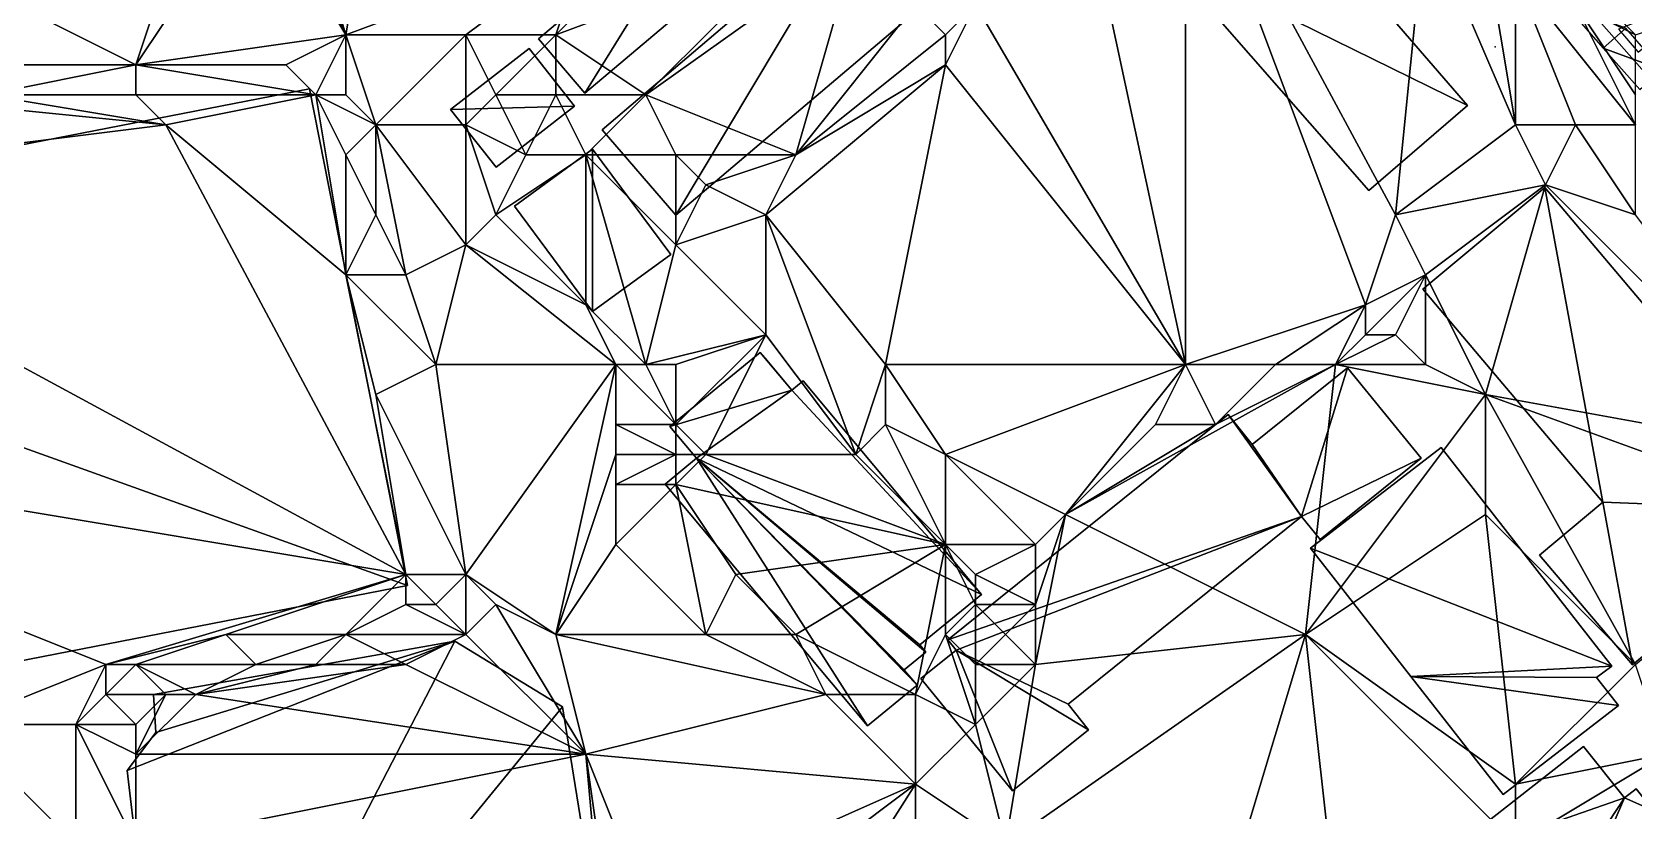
# Model space of a CAD drawing. Header units: metres. Extents: x -1103 to 901, y -902 to 905.
# Drawn here: x 133.1 to 239.9, y 414.2 to 466.2 of the extents above; entities that cross this region are included whole.
import ezdxf

# ---------------------------------------------------------------- set-up
doc = ezdxf.new("R2010")
doc.units = ezdxf.units.M
for name, color, linetype in [('OSM_BUILDING_FOOTPRINTS', 7, 'CONTINUOUS'), ('OSM_BUILDING_ROOFS', 1, 'CONTINUOUS'), ('OSM_BUILDING_WALLS', 8, 'CONTINUOUS'), ('OSM_ROAD_SURFACE', 9, 'CONTINUOUS'), ('OSM_TERRAIN', 3, 'CONTINUOUS'), ('OSM_TREES', 3, 'CONTINUOUS'), ('OSM_WATER_SURFACE', 5, 'CONTINUOUS'), ('OSM_WATERWAYS', 5, 'CONTINUOUS')]:
    doc.layers.add(name, color=color, linetype=linetype)

msp = doc.modelspace()

# ---------------------------------------------------------------- linework, layer by layer
at = {"layer": 'OSM_BUILDING_FOOTPRINTS'}
for points in [[(215.2, 477.04, 14.93), (228.8, 461.29, 14.93), (222.23, 455.61, 14.93), (208.52, 471.28, 14.93), (215.2, 477.04, 14.93)], [(181.13, 471.57, 11.58), (169.94, 462.12, 11.58), (166.85, 465.75, 11.58), (178.03, 475.19, 11.58), (181.13, 471.57, 11.58)], [(171.1, 459.67, 10.44), (188.04, 474.1, 10.44), (192.96, 468.39, 10.44), (176.01, 453.97, 10.44), (171.1, 459.67, 10.44)], [(166.23, 465.09, 9.91), (169.26, 461.24, 9.91), (164.02, 457.17, 9.91), (160.99, 461.02, 9.91), (166.23, 465.09, 9.91)], [(151.58, 462.4, 5.82), (158.11, 429.27, 5.82), (124.22, 422.66, 5.82), (125.49, 416.23, 5.82), (103.76, 412, 5.82), (95.96, 451.57, 5.82), (151.58, 462.4, 5.82)], [(165.24, 454.57, 9.56), (170.46, 458.38, 9.56), (175.67, 451.36, 9.56), (170.46, 447.55, 9.56), (165.24, 454.57, 9.56)], [(233.61, 431.29, 12.95), (237.83, 434.82, 12.95), (225.83, 449.04, 12.95), (233.95, 455.81, 12.95), (252.16, 434.26, 12.95), (239.8, 423.96, 12.95), (233.61, 431.29, 12.95)], [(175.3, 436.03, 11.25), (177.39, 437.75, 11.25), (175.61, 439.87, 11.25), (181.64, 444.81, 11.25), (181.94, 444.46, 11.25), (183.74, 442.3, 11.25), (184.49, 442.91, 11.25), (196.39, 428.67, 11.25), (192.28, 425.3, 11.25), (192.68, 424.82, 11.25), (191.24, 423.64, 11.25), (191.26, 423.6, 11.25), (192.09, 422.62, 11.25), (188.78, 419.9, 11.25), (175.3, 436.03, 11.25)], [(192.35, 423.07, 11.72), (194.7, 424.96, 11.72), (194.15, 425.65, 11.72), (212.83, 440.67, 11.72), (214.44, 438.68, 11.72), (220.8, 443.79, 11.72), (225.71, 437.76, 11.72), (218.97, 432.34, 11.72), (217.74, 433.86, 11.72), (202.16, 421.34, 11.72), (203.53, 419.64, 11.72), (198.46, 415.57, 11.72), (192.35, 423.07, 11.72)], [(227.04, 438.47, 12.82), (238.42, 423.89, 12.82), (237.41, 423.12, 12.82), (238.87, 421.25, 12.82), (231.17, 415.32, 12.82), (225.01, 423.2, 12.82), (218.34, 431.76, 12.82), (227.04, 438.47, 12.82)], [(173.63, 396.03, 8.99), (142.65, 389.57, 8.99), (139.42, 416.92, 8.99), (141.34, 419.46, 8.99), (141.17, 421.99, 8.99), (161.28, 425.54, 8.99), (168.44, 421.17, 8.99), (170.68, 407.36, 8.99), (173.63, 396.03, 8.99)], [(224.68, 409.23, 12.23), (226.46, 410.62, 12.23), (236.53, 418.52, 12.23), (239.26, 415.09, 12.23), (240.04, 415.7, 12.23), (241.22, 414.23, 12.23), (242.76, 415.44, 12.23), (249.69, 406.72, 12.23), (248.66, 405.9, 12.23), (252.05, 401.62, 12.23), (242.75, 394.33, 12.23), (241.06, 396.45, 12.23), (240.66, 396.96, 12.23), (236.86, 393.98, 12.23), (236.01, 395.06, 12.23), (232.53, 399.44, 12.23), (227.07, 395.15, 12.23), (231.51, 389.56, 12.23), (226.61, 385.71, 12.23), (213.35, 402.41, 12.23), (218.07, 406.12, 12.23), (224.98, 397.44, 12.23), (230.56, 401.83, 12.23), (224.68, 409.23, 12.23)]]:
    msp.add_polyline3d(points, close=True, dxfattribs=at)
at = {"layer": 'OSM_BUILDING_ROOFS'}
for points in [[(228.8, 461.29, 26.93), (215.2, 477.04, 26.93), (208.52, 471.28, 26.93)], [(169.94, 462.12, 23.18), (178.03, 475.19, 23.18), (166.85, 465.75, 23.18)], [(169.94, 462.12, 23.18), (181.13, 471.57, 23.18), (178.03, 475.19, 23.18)], [(188.04, 474.1, 22.44), (171.1, 459.67, 22.44), (176.01, 453.97, 22.44)], [(188.04, 474.1, 22.44), (176.01, 453.97, 22.44), (192.96, 468.39, 22.44)], [(228.8, 461.29, 26.93), (208.52, 471.28, 26.93), (222.23, 455.61, 26.93)], [(169.26, 461.24, 19.91), (166.23, 465.09, 19.91), (160.99, 461.02, 19.91)], [(158.11, 429.27, 15.82), (151.58, 462.4, 15.82), (95.96, 451.57, 15.82)], [(169.26, 461.24, 19.91), (160.99, 461.02, 19.91), (164.02, 457.17, 19.91)], [(170.46, 458.38, 21.56), (165.24, 454.57, 21.56), (170.46, 447.55, 21.56)], [(170.46, 458.38, 21.56), (170.46, 447.55, 21.56), (175.67, 451.36, 21.56)], [(237.83, 434.82, 24.95), (233.95, 455.81, 24.95), (225.83, 449.04, 24.95)], [(237.83, 434.82, 24.95), (252.16, 434.26, 24.95), (233.95, 455.81, 24.95)], [(95.96, 451.57, 15.82), (124.22, 422.66, 15.82), (158.11, 429.27, 15.82)], [(183.74, 442.3, 23.25), (181.64, 444.81, 23.25), (175.61, 439.87, 23.25)], [(183.74, 442.3, 23.25), (181.94, 444.46, 23.25), (181.64, 444.81, 23.25)], [(217.74, 433.86, 23.72), (220.8, 443.79, 23.72), (214.44, 438.68, 23.72)], [(217.74, 433.86, 23.72), (225.71, 437.76, 23.72), (220.8, 443.79, 23.72)], [(183.74, 442.3, 23.25), (175.61, 439.87, 23.25), (177.39, 437.75, 23.25)], [(183.74, 442.3, 23.25), (177.39, 437.75, 23.25), (196.39, 428.67, 23.25)], [(196.39, 428.67, 23.25), (184.49, 442.91, 23.25), (183.74, 442.3, 23.25)], [(217.74, 433.86, 23.72), (212.83, 440.67, 23.72), (194.15, 425.65, 23.72)], [(217.74, 433.86, 23.72), (214.44, 438.68, 23.72), (212.83, 440.67, 23.72)], [(238.42, 423.89, 22.82), (227.04, 438.47, 22.82), (218.34, 431.76, 22.82)], [(177.39, 437.75, 23.25), (175.3, 436.03, 23.25), (188.78, 419.9, 23.25)], [(177.39, 437.75, 23.25), (188.78, 419.9, 23.25), (192.09, 422.62, 23.25)], [(177.39, 437.75, 23.25), (192.09, 422.62, 23.25), (191.26, 423.6, 23.25)], [(177.39, 437.75, 23.25), (191.26, 423.6, 23.25), (191.24, 423.64, 23.25)], [(177.39, 437.75, 23.25), (191.24, 423.64, 23.25), (192.68, 424.82, 23.25)], [(177.39, 437.75, 23.25), (192.68, 424.82, 23.25), (192.28, 425.3, 23.25)], [(177.39, 437.75, 23.25), (192.28, 425.3, 23.25), (196.39, 428.67, 23.25)], [(217.74, 433.86, 23.72), (218.97, 432.34, 23.72), (225.71, 437.76, 23.72)], [(237.83, 434.82, 24.95), (233.61, 431.29, 24.95), (239.8, 423.96, 24.95)], [(237.83, 434.82, 24.95), (239.8, 423.96, 24.95), (252.16, 434.26, 24.95)], [(217.74, 433.86, 23.72), (194.15, 425.65, 23.72), (194.7, 424.96, 23.72)], [(194.7, 424.96, 23.72), (202.16, 421.34, 23.72), (217.74, 433.86, 23.72)], [(238.42, 423.89, 22.82), (218.34, 431.76, 22.82), (225.01, 423.2, 22.82)], [(161.28, 425.54, 18.99), (141.34, 419.46, 18.99), (139.42, 416.92, 18.99)], [(161.28, 425.54, 18.99), (139.42, 416.92, 18.99), (142.65, 389.57, 18.99)], [(161.28, 425.54, 18.99), (141.17, 421.99, 18.99), (141.34, 419.46, 18.99)], [(142.65, 389.57, 18.99), (168.44, 421.17, 18.99), (161.28, 425.54, 18.99)], [(194.7, 424.96, 23.72), (192.35, 423.07, 23.72), (198.46, 415.57, 23.72)], [(194.7, 424.96, 23.72), (198.46, 415.57, 23.72), (203.53, 419.64, 23.72)], [(194.7, 424.96, 23.72), (203.53, 419.64, 23.72), (202.16, 421.34, 23.72)], [(225.01, 423.2, 22.82), (237.41, 423.12, 22.82), (238.42, 423.89, 22.82)], [(225.01, 423.2, 22.82), (231.17, 415.32, 22.82), (238.87, 421.25, 22.82)], [(225.01, 423.2, 22.82), (238.87, 421.25, 22.82), (237.41, 423.12, 22.82)], [(142.65, 389.57, 18.99), (170.68, 407.36, 18.99), (168.44, 421.17, 18.99)], [(239.26, 415.09, 22.23), (236.53, 418.52, 22.23), (226.46, 410.62, 22.23)], [(241.22, 414.23, 22.23), (240.04, 415.7, 22.23), (239.26, 415.09, 22.23)], [(239.26, 415.09, 22.23), (226.46, 410.62, 22.23), (230.56, 401.83, 22.23)], [(232.53, 399.44, 22.23), (239.26, 415.09, 22.23), (230.56, 401.83, 22.23)], [(232.53, 399.44, 22.23), (241.22, 414.23, 22.23), (239.26, 415.09, 22.23)], [(232.53, 399.44, 22.23), (248.66, 405.9, 22.23), (241.22, 414.23, 22.23)]]:
    msp.add_3dface(points, dxfattribs=at)
at = {"layer": 'OSM_BUILDING_WALLS'}
for points in [[(228.8, 461.29, 14.93), (215.2, 477.04, 14.93), (215.2, 477.04, 26.93)], [(228.8, 461.29, 14.93), (215.2, 477.04, 26.93), (228.8, 461.29, 26.93)], [(178.03, 475.19, 11.58), (166.85, 465.75, 11.58), (166.85, 465.75, 23.18)], [(178.03, 475.19, 11.58), (166.85, 465.75, 23.18), (178.03, 475.19, 23.18)], [(188.04, 474.1, 10.44), (171.1, 459.67, 10.44), (171.1, 459.67, 22.44)], [(188.04, 474.1, 10.44), (171.1, 459.67, 22.44), (188.04, 474.1, 22.44)], [(169.94, 462.12, 11.58), (181.13, 471.57, 11.58), (181.13, 471.57, 23.18)], [(169.94, 462.12, 11.58), (181.13, 471.57, 23.18), (169.94, 462.12, 23.18)], [(208.52, 471.28, 14.93), (222.23, 455.61, 14.93), (222.23, 455.61, 26.93)], [(208.52, 471.28, 14.93), (222.23, 455.61, 26.93), (208.52, 471.28, 26.93)], [(176.01, 453.97, 10.44), (192.96, 468.39, 10.44), (192.96, 468.39, 22.44)], [(176.01, 453.97, 10.44), (192.96, 468.39, 22.44), (176.01, 453.97, 22.44)], [(166.23, 465.09, 9.91), (160.99, 461.02, 9.91), (160.99, 461.02, 19.91)], [(166.23, 465.09, 9.91), (160.99, 461.02, 19.91), (166.23, 465.09, 19.91)], [(169.26, 461.24, 9.91), (166.23, 465.09, 9.91), (166.23, 465.09, 19.91)], [(169.26, 461.24, 9.91), (166.23, 465.09, 19.91), (169.26, 461.24, 19.91)], [(166.85, 465.75, 11.58), (169.94, 462.12, 11.58), (169.94, 462.12, 23.18)], [(166.85, 465.75, 11.58), (169.94, 462.12, 23.18), (166.85, 465.75, 23.18)], [(151.58, 462.4, 5.82), (95.96, 451.57, 5.82), (95.96, 451.57, 15.82)], [(151.58, 462.4, 5.82), (95.96, 451.57, 15.82), (151.58, 462.4, 15.82)], [(158.11, 429.27, 5.82), (151.58, 462.4, 5.82), (151.58, 462.4, 15.82)], [(158.11, 429.27, 5.82), (151.58, 462.4, 15.82), (158.11, 429.27, 15.82)], [(160.99, 461.02, 9.91), (164.02, 457.17, 9.91), (164.02, 457.17, 19.91)], [(160.99, 461.02, 9.91), (164.02, 457.17, 19.91), (160.99, 461.02, 19.91)], [(164.02, 457.17, 9.91), (169.26, 461.24, 9.91), (169.26, 461.24, 19.91)], [(164.02, 457.17, 9.91), (169.26, 461.24, 19.91), (164.02, 457.17, 19.91)], [(222.23, 455.61, 14.93), (228.8, 461.29, 14.93), (228.8, 461.29, 26.93)], [(222.23, 455.61, 14.93), (228.8, 461.29, 26.93), (222.23, 455.61, 26.93)], [(171.1, 459.67, 10.44), (176.01, 453.97, 10.44), (176.01, 453.97, 22.44)], [(171.1, 459.67, 10.44), (176.01, 453.97, 22.44), (171.1, 459.67, 22.44)], [(170.46, 458.38, 9.56), (165.24, 454.57, 9.56), (165.24, 454.57, 21.56)], [(170.46, 458.38, 9.56), (165.24, 454.57, 21.56), (170.46, 458.38, 21.56)], [(175.67, 451.36, 9.56), (170.46, 458.38, 9.56), (170.46, 458.38, 21.56)], [(175.67, 451.36, 9.56), (170.46, 458.38, 21.56), (175.67, 451.36, 21.56)], [(233.95, 455.81, 12.95), (225.83, 449.04, 12.95), (225.83, 449.04, 24.95)], [(233.95, 455.81, 12.95), (225.83, 449.04, 24.95), (233.95, 455.81, 24.95)], [(252.16, 434.26, 12.95), (233.95, 455.81, 12.95), (233.95, 455.81, 24.95)], [(252.16, 434.26, 12.95), (233.95, 455.81, 24.95), (252.16, 434.26, 24.95)], [(165.24, 454.57, 9.56), (170.46, 447.55, 9.56), (170.46, 447.55, 21.56)], [(165.24, 454.57, 9.56), (170.46, 447.55, 21.56), (165.24, 454.57, 21.56)], [(170.46, 447.55, 9.56), (175.67, 451.36, 9.56), (175.67, 451.36, 21.56)], [(170.46, 447.55, 9.56), (175.67, 451.36, 21.56), (170.46, 447.55, 21.56)], [(225.83, 449.04, 12.95), (237.83, 434.82, 12.95), (237.83, 434.82, 24.95)], [(225.83, 449.04, 12.95), (237.83, 434.82, 24.95), (225.83, 449.04, 24.95)], [(181.64, 444.81, 11.25), (175.61, 439.87, 11.25), (175.61, 439.87, 23.25)], [(181.64, 444.81, 11.25), (175.61, 439.87, 23.25), (181.64, 444.81, 23.25)], [(181.94, 444.46, 11.25), (181.64, 444.81, 11.25), (181.64, 444.81, 23.25)], [(181.94, 444.46, 11.25), (181.64, 444.81, 23.25), (181.94, 444.46, 23.25)], [(183.74, 442.3, 11.25), (181.94, 444.46, 11.25), (181.94, 444.46, 23.25)], [(183.74, 442.3, 11.25), (181.94, 444.46, 23.25), (183.74, 442.3, 23.25)], [(220.8, 443.79, 11.72), (214.44, 438.68, 11.72), (214.44, 438.68, 23.72)], [(220.8, 443.79, 11.72), (214.44, 438.68, 23.72), (220.8, 443.79, 23.72)], [(225.71, 437.76, 11.72), (220.8, 443.79, 11.72), (220.8, 443.79, 23.72)], [(225.71, 437.76, 11.72), (220.8, 443.79, 23.72), (225.71, 437.76, 23.72)], [(184.49, 442.91, 11.25), (183.74, 442.3, 11.25), (183.74, 442.3, 23.25)], [(184.49, 442.91, 11.25), (183.74, 442.3, 23.25), (184.49, 442.91, 23.25)], [(196.39, 428.67, 11.25), (184.49, 442.91, 11.25), (184.49, 442.91, 23.25)], [(196.39, 428.67, 11.25), (184.49, 442.91, 23.25), (196.39, 428.67, 23.25)], [(212.83, 440.67, 11.72), (194.15, 425.65, 11.72), (194.15, 425.65, 23.72)], [(212.83, 440.67, 11.72), (194.15, 425.65, 23.72), (212.83, 440.67, 23.72)], [(214.44, 438.68, 11.72), (212.83, 440.67, 11.72), (212.83, 440.67, 23.72)], [(214.44, 438.68, 11.72), (212.83, 440.67, 23.72), (214.44, 438.68, 23.72)], [(175.61, 439.87, 11.25), (177.39, 437.75, 11.25), (177.39, 437.75, 23.25)], [(175.61, 439.87, 11.25), (177.39, 437.75, 23.25), (175.61, 439.87, 23.25)], [(227.04, 438.47, 12.82), (218.34, 431.76, 12.82), (218.34, 431.76, 22.82)], [(227.04, 438.47, 12.82), (218.34, 431.76, 22.82), (227.04, 438.47, 22.82)], [(238.42, 423.89, 12.82), (227.04, 438.47, 12.82), (227.04, 438.47, 22.82)], [(238.42, 423.89, 12.82), (227.04, 438.47, 22.82), (238.42, 423.89, 22.82)], [(177.39, 437.75, 11.25), (175.3, 436.03, 11.25), (175.3, 436.03, 23.25)], [(177.39, 437.75, 11.25), (175.3, 436.03, 23.25), (177.39, 437.75, 23.25)], [(218.97, 432.34, 11.72), (225.71, 437.76, 11.72), (225.71, 437.76, 23.72)], [(218.97, 432.34, 11.72), (225.71, 437.76, 23.72), (218.97, 432.34, 23.72)], [(175.3, 436.03, 11.25), (188.78, 419.9, 11.25), (188.78, 419.9, 23.25)], [(175.3, 436.03, 11.25), (188.78, 419.9, 23.25), (175.3, 436.03, 23.25)], [(237.83, 434.82, 12.95), (233.61, 431.29, 12.95), (233.61, 431.29, 24.95)], [(237.83, 434.82, 12.95), (233.61, 431.29, 24.95), (237.83, 434.82, 24.95)], [(202.16, 421.34, 11.72), (217.74, 433.86, 11.72), (217.74, 433.86, 23.72)], [(202.16, 421.34, 11.72), (217.74, 433.86, 23.72), (202.16, 421.34, 23.72)], [(217.74, 433.86, 11.72), (218.97, 432.34, 11.72), (218.97, 432.34, 23.72)], [(217.74, 433.86, 11.72), (218.97, 432.34, 23.72), (217.74, 433.86, 23.72)], [(239.8, 423.96, 12.95), (252.16, 434.26, 12.95), (252.16, 434.26, 24.95)], [(239.8, 423.96, 12.95), (252.16, 434.26, 24.95), (239.8, 423.96, 24.95)], [(218.34, 431.76, 12.82), (225.01, 423.2, 12.82), (225.01, 423.2, 22.82)], [(218.34, 431.76, 12.82), (225.01, 423.2, 22.82), (218.34, 431.76, 22.82)], [(233.61, 431.29, 12.95), (239.8, 423.96, 12.95), (239.8, 423.96, 24.95)], [(233.61, 431.29, 12.95), (239.8, 423.96, 24.95), (233.61, 431.29, 24.95)], [(124.22, 422.66, 5.82), (158.11, 429.27, 5.82), (158.11, 429.27, 15.82)], [(124.22, 422.66, 5.82), (158.11, 429.27, 15.82), (124.22, 422.66, 15.82)], [(192.28, 425.3, 11.25), (196.39, 428.67, 11.25), (196.39, 428.67, 23.25)], [(192.28, 425.3, 11.25), (196.39, 428.67, 23.25), (192.28, 425.3, 23.25)], [(161.28, 425.54, 8.99), (141.17, 421.99, 8.99), (141.17, 421.99, 18.99)], [(161.28, 425.54, 8.99), (141.17, 421.99, 18.99), (161.28, 425.54, 18.99)], [(168.44, 421.17, 8.99), (161.28, 425.54, 8.99), (161.28, 425.54, 18.99)], [(168.44, 421.17, 8.99), (161.28, 425.54, 18.99), (168.44, 421.17, 18.99)], [(192.68, 424.82, 11.25), (192.28, 425.3, 11.25), (192.28, 425.3, 23.25)], [(192.68, 424.82, 11.25), (192.28, 425.3, 23.25), (192.68, 424.82, 23.25)], [(194.15, 425.65, 11.72), (194.7, 424.96, 11.72), (194.7, 424.96, 23.72)], [(194.15, 425.65, 11.72), (194.7, 424.96, 23.72), (194.15, 425.65, 23.72)], [(191.24, 423.64, 11.25), (192.68, 424.82, 11.25), (192.68, 424.82, 23.25)], [(191.24, 423.64, 11.25), (192.68, 424.82, 23.25), (191.24, 423.64, 23.25)], [(194.7, 424.96, 11.72), (192.35, 423.07, 11.72), (192.35, 423.07, 23.72)], [(194.7, 424.96, 11.72), (192.35, 423.07, 23.72), (194.7, 424.96, 23.72)], [(191.26, 423.6, 11.25), (191.24, 423.64, 11.25), (191.24, 423.64, 23.25)], [(191.26, 423.6, 11.25), (191.24, 423.64, 23.25), (191.26, 423.6, 23.25)], [(192.09, 422.62, 11.25), (191.26, 423.6, 11.25), (191.26, 423.6, 23.25)], [(192.09, 422.62, 11.25), (191.26, 423.6, 23.25), (192.09, 422.62, 23.25)], [(192.35, 423.07, 11.72), (198.46, 415.57, 11.72), (198.46, 415.57, 23.72)], [(192.35, 423.07, 11.72), (198.46, 415.57, 23.72), (192.35, 423.07, 23.72)], [(225.01, 423.2, 12.82), (231.17, 415.32, 12.82), (231.17, 415.32, 22.82)], [(225.01, 423.2, 12.82), (231.17, 415.32, 22.82), (225.01, 423.2, 22.82)], [(237.41, 423.12, 12.82), (238.42, 423.89, 12.82), (238.42, 423.89, 22.82)], [(237.41, 423.12, 12.82), (238.42, 423.89, 22.82), (237.41, 423.12, 22.82)], [(238.87, 421.25, 12.82), (237.41, 423.12, 12.82), (237.41, 423.12, 22.82)], [(238.87, 421.25, 12.82), (237.41, 423.12, 22.82), (238.87, 421.25, 22.82)], [(141.17, 421.99, 8.99), (141.34, 419.46, 8.99), (141.34, 419.46, 18.99)], [(141.17, 421.99, 8.99), (141.34, 419.46, 18.99), (141.17, 421.99, 18.99)], [(188.78, 419.9, 11.25), (192.09, 422.62, 11.25), (192.09, 422.62, 23.25)], [(188.78, 419.9, 11.25), (192.09, 422.62, 23.25), (188.78, 419.9, 23.25)], [(170.68, 407.36, 8.99), (168.44, 421.17, 8.99), (168.44, 421.17, 18.99)], [(170.68, 407.36, 8.99), (168.44, 421.17, 18.99), (170.68, 407.36, 18.99)], [(203.53, 419.64, 11.72), (202.16, 421.34, 11.72), (202.16, 421.34, 23.72)], [(203.53, 419.64, 11.72), (202.16, 421.34, 23.72), (203.53, 419.64, 23.72)], [(231.17, 415.32, 12.82), (238.87, 421.25, 12.82), (238.87, 421.25, 22.82)], [(231.17, 415.32, 12.82), (238.87, 421.25, 22.82), (231.17, 415.32, 22.82)], [(141.34, 419.46, 8.99), (139.42, 416.92, 8.99), (139.42, 416.92, 18.99)], [(141.34, 419.46, 8.99), (139.42, 416.92, 18.99), (141.34, 419.46, 18.99)], [(198.46, 415.57, 11.72), (203.53, 419.64, 11.72), (203.53, 419.64, 23.72)], [(198.46, 415.57, 11.72), (203.53, 419.64, 23.72), (198.46, 415.57, 23.72)], [(236.53, 418.52, 12.23), (226.46, 410.62, 12.23), (226.46, 410.62, 22.23)], [(236.53, 418.52, 12.23), (226.46, 410.62, 22.23), (236.53, 418.52, 22.23)], [(239.26, 415.09, 12.23), (236.53, 418.52, 12.23), (236.53, 418.52, 22.23)], [(239.26, 415.09, 12.23), (236.53, 418.52, 22.23), (239.26, 415.09, 22.23)], [(139.42, 416.92, 8.99), (142.65, 389.57, 8.99), (142.65, 389.57, 18.99)], [(139.42, 416.92, 8.99), (142.65, 389.57, 18.99), (139.42, 416.92, 18.99)], [(240.04, 415.7, 12.23), (239.26, 415.09, 12.23), (239.26, 415.09, 22.23)], [(240.04, 415.7, 12.23), (239.26, 415.09, 22.23), (240.04, 415.7, 22.23)]]:
    msp.add_3dface(points, dxfattribs=at)
at = {"layer": 'OSM_ROAD_SURFACE'}
msp.add_3dface([(238.88, 466.39, 16.3), (240.17, 464.86, 16.25), (244.76, 468.72, 16.27)], dxfattribs=at)
at = {"layer": 'OSM_TERRAIN'}
for points in [[(154, 466, 11.37), (158, 490, 15.02), (148, 486, 13.62)], [(154, 466, 11.37), (170, 472, 13.68), (158, 490, 15.02)], [(148, 480, 12.63), (154, 466, 11.37), (148, 486, 13.62)], [(148, 476, 12.47), (154, 466, 11.37), (148, 480, 12.63)], [(210, 444, 16.65), (210, 480, 16.92), (204, 472, 16.16)], [(210, 444, 16.65), (222, 448, 16.43), (210, 480, 16.92)], [(210, 480, 16.92), (222, 448, 16.43), (224, 454, 16.74)], [(224, 454, 16.74), (226, 474, 17), (210, 480, 16.92)], [(140, 464, 10.14), (154, 466, 11.37), (148, 476, 12.47)], [(140, 464, 10.14), (148, 476, 12.47), (142, 470, 11.11)], [(168, 466, 13.82), (184, 472, 14.12), (178, 476, 13.99)], [(168, 466, 13.82), (178, 476, 13.99), (170, 472, 13.68)], [(224, 454, 16.74), (232, 460, 16.66), (226, 474, 17)], [(226, 474, 17), (232, 460, 16.66), (230, 472, 16.93)], [(154, 466, 11.37), (162, 466, 12.13), (170, 472, 13.68)], [(162, 466, 12.13), (168, 466, 13.82), (170, 472, 13.68)], [(174, 462, 13.99), (184, 472, 14.12), (168, 466, 13.82)], [(174, 462, 13.99), (184, 458, 13.99), (188, 472, 13.99)], [(174, 462, 13.99), (188, 472, 13.99), (184, 472, 14.12)], [(184, 458, 13.99), (192, 468, 13.99), (188, 472, 13.99)], [(196, 468, 15.7), (210, 444, 16.65), (204, 472, 16.16)], [(232, 460, 16.66), (232, 470, 16.85), (230, 472, 16.93)], [(140, 464, 10.14), (142, 470, 11.11), (132, 468, 10.45)], [(232, 460, 16.66), (236, 460, 16.4), (232, 470, 16.85)], [(236, 460, 16.4), (240, 460, 16.19), (232, 470, 16.85)], [(240, 460, 16.19), (236, 468, 16.11), (232, 470, 16.85)], [(236, 468, 16.11), (240, 466, 16.34), (236, 470, 16.52)], [(240, 466, 16.34), (246, 468, 16.16), (236, 470, 16.52)], [(126, 464, 9.53), (140, 464, 10.14), (132, 468, 10.45)], [(184, 458, 13.99), (194, 466, 14.86), (192, 468, 13.99)], [(194, 466, 14.86), (196, 468, 15.7), (192, 468, 13.99)], [(194, 464, 15.33), (210, 444, 16.65), (196, 468, 15.7)], [(194, 466, 14.86), (194, 464, 15.33), (196, 468, 15.7)], [(240, 460, 16.19), (240, 462, 15.85), (236, 468, 16.11)], [(240, 462, 15.85), (240, 466, 16.34), (236, 468, 16.11)], [(140, 464, 10.14), (150, 464, 9.33), (154, 466, 11.37)], [(150, 464, 9.33), (152, 462, 8.25), (154, 466, 11.37)], [(154, 462, 9.65), (154, 466, 11.37), (152, 462, 8.25)], [(154, 462, 9.65), (156, 460, 10.73), (154, 466, 11.37)], [(156, 460, 10.73), (162, 466, 12.13), (154, 466, 11.37)], [(156, 460, 10.73), (162, 460, 12.1), (162, 466, 12.13)], [(162, 460, 12.1), (164, 462, 12.1), (162, 466, 12.13)], [(164, 462, 12.1), (168, 466, 13.82), (162, 466, 12.13)], [(164, 462, 12.1), (168, 462, 13.18), (168, 466, 13.82)], [(168, 462, 13.18), (174, 462, 13.99), (168, 466, 13.82)], [(194, 464, 15.33), (194, 466, 14.86), (184, 458, 13.99)], [(130, 462, 9.41), (140, 464, 10.14), (126, 464, 9.53)], [(130, 462, 9.41), (140, 462, 8.94), (140, 464, 10.14)], [(152, 462, 8.25), (140, 464, 10.14), (140, 462, 8.94)], [(152, 462, 8.25), (150, 464, 9.33), (140, 464, 10.14)], [(182, 454, 13.52), (190, 444, 14.61), (194, 464, 15.33)], [(182, 454, 13.52), (194, 464, 15.33), (184, 458, 13.99)], [(190, 444, 14.61), (210, 444, 16.65), (194, 464, 15.33)], [(110, 456, 7.94), (142, 460, 8.02), (122, 462, 9.09)], [(122, 462, 9.09), (142, 460, 8.02), (130, 462, 9.41)], [(142, 460, 8.02), (140, 462, 8.94), (130, 462, 9.41)], [(142, 460, 8.02), (152, 462, 8.25), (140, 462, 8.94)], [(154, 450, 8.02), (152, 462, 8.25), (142, 460, 8.02)], [(154, 450, 8.02), (154, 458, 8.94), (152, 462, 8.25)], [(154, 458, 8.94), (156, 460, 10.73), (152, 462, 8.25)], [(152, 462, 8.25), (156, 460, 10.73), (154, 462, 9.65)], [(162, 460, 12.1), (166, 458, 11.87), (164, 462, 12.1)], [(166, 458, 11.87), (168, 462, 13.18), (164, 462, 12.1)], [(166, 458, 11.87), (170, 458, 11.63), (168, 462, 13.18)], [(170, 458, 11.63), (174, 462, 13.99), (168, 462, 13.18)], [(176, 458, 13.99), (174, 462, 13.99), (170, 458, 11.63)], [(176, 458, 13.99), (184, 458, 13.99), (174, 462, 13.99)], [(158, 430, 8.04), (142, 460, 8.02), (110, 456, 7.94)], [(158, 430, 8.04), (154, 450, 8.02), (142, 460, 8.02)], [(154, 458, 8.94), (156, 454, 9.49), (156, 460, 10.73)], [(158, 450, 9.92), (156, 460, 10.73), (156, 454, 9.49)], [(158, 450, 9.92), (162, 452, 10.61), (156, 460, 10.73)], [(162, 452, 10.61), (162, 460, 12.1), (156, 460, 10.73)], [(162, 452, 10.61), (164, 454, 11.5), (162, 460, 12.1)], [(164, 454, 11.5), (166, 458, 11.87), (162, 460, 12.1)], [(224, 454, 16.74), (234, 456, 15.09), (232, 460, 16.66)], [(234, 456, 15.09), (236, 460, 16.4), (232, 460, 16.66)], [(234, 456, 15.09), (240, 454, 15.76), (236, 460, 16.4)], [(236, 460, 16.4), (240, 454, 15.76), (240, 460, 16.19)], [(154, 450, 8.02), (156, 454, 9.49), (154, 458, 8.94)], [(170, 448, 11.62), (170, 458, 11.63), (164, 454, 11.5)], [(164, 454, 11.5), (170, 458, 11.63), (166, 458, 11.87)], [(170, 448, 11.62), (174, 444, 11.39), (170, 458, 11.63)], [(174, 444, 11.39), (176, 452, 11.88), (170, 458, 11.63)], [(176, 452, 11.88), (176, 458, 13.99), (170, 458, 11.63)], [(176, 452, 11.88), (178, 456, 13.99), (176, 458, 13.99)], [(178, 456, 13.99), (184, 458, 13.99), (176, 458, 13.99)], [(178, 456, 13.99), (182, 454, 13.52), (184, 458, 13.99)], [(98, 440, 7.92), (158, 430, 8.04), (110, 456, 7.94)], [(176, 452, 11.88), (182, 454, 13.52), (178, 456, 13.99)], [(226, 450, 15.24), (234, 456, 15.09), (224, 454, 16.74)], [(230, 442, 15.28), (234, 456, 15.09), (226, 450, 15.24)], [(230, 442, 15.28), (252, 438, 14.71), (234, 456, 15.09)], [(252, 438, 14.71), (240, 454, 15.76), (234, 456, 15.09)], [(154, 450, 8.02), (158, 450, 9.92), (156, 454, 9.49)], [(162, 452, 10.61), (170, 448, 11.62), (164, 454, 11.5)], [(176, 452, 11.88), (182, 446, 13.38), (182, 454, 13.52)], [(182, 446, 13.38), (188, 438, 13.5), (182, 454, 13.52)], [(188, 438, 13.5), (190, 444, 14.61), (182, 454, 13.52)], [(222, 448, 16.43), (226, 450, 15.24), (224, 454, 16.74)], [(160, 444, 9.72), (162, 452, 10.61), (158, 450, 9.92)], [(160, 444, 9.72), (172, 444, 11.12), (162, 452, 10.61)], [(172, 444, 11.12), (170, 448, 11.62), (162, 452, 10.61)], [(174, 444, 11.39), (182, 446, 13.38), (176, 452, 11.88)], [(158, 430, 8.04), (156, 442, 8.15), (154, 450, 8.02)], [(156, 442, 8.15), (160, 444, 9.72), (154, 450, 8.02)], [(160, 444, 9.72), (158, 450, 9.92), (154, 450, 8.02)], [(222, 446, 15.93), (224, 446, 16.03), (226, 450, 15.24)], [(222, 446, 15.93), (226, 450, 15.24), (222, 448, 16.43)], [(224, 446, 16.03), (226, 444, 15.84), (226, 450, 15.24)], [(226, 444, 15.84), (230, 442, 15.28), (226, 450, 15.24)], [(172, 444, 11.12), (174, 444, 11.39), (170, 448, 11.62)], [(216, 444, 16.27), (222, 448, 16.43), (210, 444, 16.65)], [(216, 444, 16.27), (220, 444, 15.4), (222, 448, 16.43)], [(220, 444, 15.4), (222, 446, 15.93), (222, 448, 16.43)], [(176, 444, 12.25), (182, 446, 13.38), (174, 444, 11.39)], [(178, 438, 13.5), (182, 446, 13.38), (176, 440, 13.5)], [(176, 440, 13.5), (182, 446, 13.38), (176, 444, 12.25)], [(178, 438, 13.5), (188, 438, 13.5), (182, 446, 13.38)], [(220, 444, 15.4), (226, 444, 15.84), (224, 446, 16.03)], [(220, 444, 15.4), (224, 446, 16.03), (222, 446, 15.93)], [(162, 430, 9.91), (160, 444, 9.72), (156, 442, 8.15)], [(160, 444, 9.72), (162, 430, 9.91), (172, 444, 11.12)], [(168, 426, 10.72), (172, 444, 11.12), (162, 430, 9.91)], [(168, 426, 10.72), (172, 438, 11.17), (172, 444, 11.12)], [(172, 438, 11.17), (172, 440, 11.32), (172, 444, 11.12)], [(172, 440, 11.32), (176, 440, 13.5), (172, 444, 11.12)], [(176, 440, 13.5), (174, 444, 11.39), (172, 444, 11.12)], [(176, 440, 13.5), (176, 444, 12.25), (174, 444, 11.39)], [(188, 438, 13.5), (190, 440, 14.04), (190, 444, 14.61)], [(190, 440, 14.04), (194, 438, 14.83), (190, 444, 14.61)], [(194, 438, 14.83), (210, 444, 16.65), (190, 444, 14.61)], [(194, 438, 14.83), (202, 434, 15.19), (210, 444, 16.65)], [(218, 426, 15.01), (220, 444, 15.4), (202, 434, 15.19)], [(202, 434, 15.19), (208, 440, 15.81), (210, 444, 16.65)], [(202, 434, 15.19), (220, 444, 15.4), (212, 440, 15.21)], [(208, 440, 15.81), (212, 440, 15.21), (210, 444, 16.65)], [(212, 440, 15.21), (216, 444, 16.27), (210, 444, 16.65)], [(212, 440, 15.21), (220, 444, 15.4), (216, 444, 16.27)], [(218, 426, 15.01), (230, 442, 15.28), (220, 444, 15.4)], [(220, 444, 15.4), (230, 442, 15.28), (226, 444, 15.84)], [(158, 430, 8.04), (162, 430, 9.91), (156, 442, 8.15)], [(218, 426, 15.01), (230, 434, 14.92), (230, 442, 15.28)], [(230, 434, 14.92), (240, 424, 15.02), (230, 442, 15.28)], [(240, 424, 15.02), (252, 434, 15.01), (230, 442, 15.28)], [(252, 434, 15.01), (252, 438, 14.71), (230, 442, 15.28)], [(128, 420, 7.87), (138, 424, 8.21), (98, 440, 7.92)], [(138, 424, 8.21), (158, 430, 8.04), (98, 440, 7.92)], [(172, 438, 11.17), (176, 438, 13.1), (172, 440, 11.32)], [(176, 438, 13.1), (176, 440, 13.5), (172, 440, 11.32)], [(176, 438, 13.1), (178, 438, 13.5), (176, 440, 13.5)], [(194, 432, 13.57), (190, 440, 14.04), (188, 438, 13.5)], [(194, 432, 13.57), (194, 438, 14.83), (190, 440, 14.04)], [(202, 434, 15.19), (212, 440, 15.21), (208, 440, 15.81)], [(168, 426, 10.72), (172, 432, 11.06), (172, 438, 11.17)], [(172, 432, 11.06), (172, 436, 11.5), (172, 438, 11.17)], [(172, 436, 11.5), (176, 436, 13.5), (176, 438, 13.1)], [(172, 436, 11.5), (176, 438, 13.1), (172, 438, 11.17)], [(176, 436, 13.5), (178, 438, 13.5), (176, 438, 13.1)], [(176, 436, 13.5), (194, 432, 13.57), (178, 438, 13.5)], [(194, 432, 13.57), (188, 438, 13.5), (178, 438, 13.5)], [(194, 432, 13.57), (200, 432, 15.1), (194, 438, 14.83)], [(200, 432, 15.1), (202, 434, 15.19), (194, 438, 14.83)], [(172, 432, 11.06), (178, 426, 12.05), (176, 436, 13.5)], [(172, 432, 11.06), (176, 436, 13.5), (172, 436, 11.5)], [(178, 426, 12.05), (180, 430, 13.42), (176, 436, 13.5)], [(180, 430, 13.42), (194, 432, 13.57), (176, 436, 13.5)], [(200, 428, 15.06), (200, 424, 15.21), (202, 434, 15.19)], [(200, 428, 15.06), (202, 434, 15.19), (200, 432, 15.1)], [(200, 424, 15.21), (218, 426, 15.01), (202, 434, 15.19)], [(218, 426, 15.01), (232, 416, 14.92), (230, 434, 14.92)], [(232, 416, 14.92), (240, 424, 15.02), (230, 434, 14.92)], [(168, 426, 10.72), (178, 426, 12.05), (172, 432, 11.06)], [(184, 426, 13.5), (194, 432, 13.57), (180, 430, 13.42)], [(192, 422, 13.66), (194, 432, 13.57), (184, 426, 13.5)], [(192, 422, 13.66), (194, 426, 13.72), (194, 432, 13.57)], [(194, 426, 13.72), (196, 428, 13.61), (194, 432, 13.57)], [(196, 428, 13.61), (196, 430, 13.68), (194, 432, 13.57)], [(196, 430, 13.68), (200, 432, 15.1), (194, 432, 13.57)], [(200, 428, 15.06), (200, 432, 15.1), (196, 430, 13.68)], [(138, 424, 8.21), (146, 426, 8.33), (158, 430, 8.04)], [(146, 426, 8.33), (154, 426, 9.61), (158, 430, 8.04)], [(154, 426, 9.61), (158, 428, 8.66), (158, 430, 8.04)], [(158, 428, 8.66), (160, 428, 9.39), (158, 430, 8.04)], [(160, 428, 9.39), (162, 430, 9.91), (158, 430, 8.04)], [(162, 426, 11.38), (162, 430, 9.91), (160, 428, 9.39)], [(162, 426, 11.38), (164, 428, 10.39), (162, 430, 9.91)], [(168, 426, 10.72), (162, 430, 9.91), (164, 428, 10.39)], [(178, 426, 12.05), (184, 426, 13.5), (180, 430, 13.42)], [(196, 428, 13.61), (200, 428, 15.06), (196, 430, 13.68)], [(154, 426, 9.61), (162, 426, 11.38), (158, 428, 8.66)], [(162, 426, 11.38), (160, 428, 9.39), (158, 428, 8.66)], [(170, 418, 11.7), (164, 428, 10.39), (162, 426, 11.38)], [(170, 418, 11.7), (168, 426, 10.72), (164, 428, 10.39)], [(194, 426, 13.72), (196, 424, 14.93), (196, 428, 13.61)], [(196, 424, 14.93), (198, 426, 14.81), (196, 428, 13.61)], [(198, 426, 14.81), (200, 428, 15.06), (196, 428, 13.61)], [(198, 426, 14.81), (200, 424, 15.21), (200, 428, 15.06)], [(140, 424, 8.8), (146, 426, 8.33), (138, 424, 8.21)], [(140, 424, 8.8), (148, 424, 10.56), (146, 426, 8.33)], [(148, 424, 10.56), (154, 426, 9.61), (146, 426, 8.33)], [(148, 424, 10.56), (152, 424, 11.63), (154, 426, 9.61)], [(152, 424, 11.63), (158, 424, 11.7), (154, 426, 9.61)], [(158, 424, 11.7), (162, 426, 11.38), (154, 426, 9.61)], [(158, 424, 11.7), (170, 418, 11.7), (162, 426, 11.38)], [(170, 418, 11.7), (186, 422, 13.5), (168, 426, 10.72)], [(168, 426, 10.72), (186, 422, 13.5), (178, 426, 12.05)], [(186, 422, 13.5), (184, 426, 13.5), (178, 426, 12.05)], [(186, 422, 13.5), (192, 422, 13.66), (184, 426, 13.5)], [(196, 420, 15.21), (194, 426, 13.72), (192, 422, 13.66)], [(196, 420, 15.21), (196, 424, 14.93), (194, 426, 13.72)], [(196, 424, 14.93), (200, 424, 15.21), (198, 426, 14.81)], [(212, 406, 14.85), (218, 426, 15.01), (198, 412, 14.89)], [(198, 412, 14.89), (218, 426, 15.01), (200, 424, 15.21)], [(212, 406, 14.85), (220, 408, 14.45), (218, 426, 15.01)], [(220, 408, 14.45), (232, 412, 14.41), (218, 426, 15.01)], [(218, 426, 15.01), (232, 412, 14.41), (232, 416, 14.92)], [(128, 420, 7.87), (136, 420, 8.49), (138, 424, 8.21)], [(136, 420, 8.49), (138, 422, 8.97), (138, 424, 8.21)], [(138, 422, 8.97), (142, 422, 11.7), (140, 424, 8.8)], [(138, 422, 8.97), (140, 424, 8.8), (138, 424, 8.21)], [(142, 422, 11.7), (144, 422, 11.7), (140, 424, 8.8)], [(144, 422, 11.7), (148, 424, 10.56), (140, 424, 8.8)], [(144, 422, 11.7), (170, 418, 11.7), (158, 424, 11.7)], [(144, 422, 11.7), (152, 424, 11.63), (148, 424, 10.56)], [(144, 422, 11.7), (158, 424, 11.7), (152, 424, 11.63)], [(198, 412, 14.89), (200, 424, 15.21), (196, 420, 15.21)], [(196, 420, 15.21), (200, 424, 15.21), (196, 424, 14.93)], [(232, 416, 14.92), (242, 418, 14.43), (240, 424, 15.02)], [(136, 420, 8.49), (140, 420, 10.74), (138, 422, 8.97)], [(140, 420, 10.74), (142, 422, 11.7), (138, 422, 8.97)], [(170, 418, 11.7), (144, 422, 11.7), (140, 418, 11.56)], [(140, 420, 10.74), (140, 418, 11.56), (142, 422, 11.7)], [(140, 418, 11.56), (144, 422, 11.7), (142, 422, 11.7)], [(192, 416, 14.52), (186, 422, 13.5), (170, 418, 11.7)], [(186, 422, 13.5), (192, 416, 14.52), (192, 422, 13.66)], [(192, 416, 14.52), (196, 420, 15.21), (192, 422, 13.66)], [(136, 406, 9.5), (128, 420, 7.87), (114, 410, 7.83)], [(136, 406, 9.5), (136, 412, 8.98), (128, 420, 7.87)], [(128, 420, 7.87), (136, 412, 8.98), (136, 420, 8.49)], [(136, 412, 8.98), (140, 412, 11.69), (136, 420, 8.49)], [(140, 412, 11.69), (140, 418, 11.56), (136, 420, 8.49)], [(136, 420, 8.49), (140, 418, 11.56), (140, 420, 10.74)], [(198, 412, 14.89), (196, 420, 15.21), (192, 416, 14.52)], [(172, 396, 11.7), (170, 418, 11.7), (140, 412, 11.69)], [(140, 412, 11.69), (170, 418, 11.7), (140, 418, 11.56)], [(170, 418, 11.7), (172, 396, 11.7), (172, 404, 11.88)], [(172, 404, 11.88), (174, 408, 12.95), (170, 418, 11.7)], [(174, 408, 12.95), (192, 416, 14.52), (170, 418, 11.7)], [(232, 412, 14.41), (252, 396, 14.18), (242, 418, 14.43)], [(232, 412, 14.41), (242, 418, 14.43), (232, 416, 14.92)], [(174, 408, 12.95), (176, 404, 13.78), (192, 416, 14.52)], [(178, 394, 14.86), (192, 416, 14.52), (176, 404, 13.78)], [(192, 388, 15.88), (192, 416, 14.52), (178, 394, 14.86)], [(192, 388, 15.88), (198, 412, 14.89), (192, 416, 14.52)]]:
    msp.add_3dface(points, dxfattribs=at)
at = {"layer": 'OSM_TREES'}
msp.add_point((230.64, 465.21, 16.78), dxfattribs=at)
at = {"layer": 'OSM_WATER_SURFACE'}
for points in [[(239.35, 466.45, 16.38), (235.41, 467.89, 16.37), (237.85, 465.12, 16.2)], [(241.79, 463.68, 16.12), (239.35, 466.45, 16.38), (237.85, 465.12, 16.2)], [(241.79, 463.68, 16.12), (237.85, 465.12, 16.2), (240.3, 462.36, 15.99)]]:
    msp.add_3dface(points, dxfattribs=at)
at = {"layer": 'OSM_WATERWAYS'}
msp.add_polyline3d([(354.25, 326.01, 13.76), (304.34, 386.9, 15.53), (255.7, 446.42, 14.54), (228.84, 476.85, 16.43), (185.14, 519.37, 13.48), (174.23, 529.86, 14.13)], dxfattribs=at)

doc.saveas('drawing.dxf')
